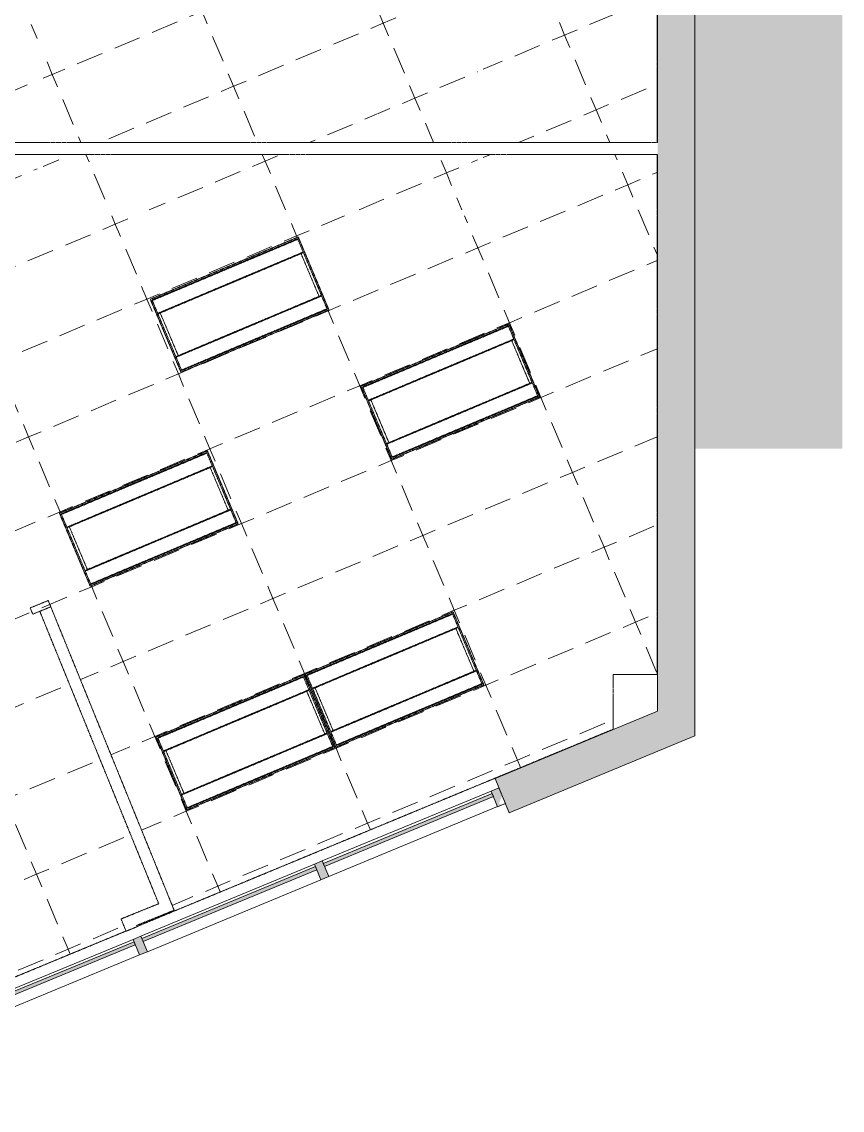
# Model space of a CAD drawing. Header units: inches. Extents: x 488 to 2071, y 800 to 2509.
# Drawn here: x 1828.2 to 2070.5, y 1192.6 to 1514.2 of the extents above; entities that cross this region are included whole.
import ezdxf

# ---------------------------------------------------------------- set-up
doc = ezdxf.new("R2010")
doc.units = ezdxf.units.IN
doc.header["$MEASUREMENT"] = 0
doc.linetypes.add('Demolished', pattern=[0.1875, 0.125, -0.0625])
for name, color, linetype, lineweight in [('A-CLNG', 13, 'Demolished', 9), ('A-CLNG-PATT', 13, 'Demolished', 9), ('A-DETL-GENF', 92, 'Continuous', 9), ('A-DOOR', 31, 'Demolished', 9), ('A-DOOR-FRAM', 31, 'Demolished', 20), ('A-GLAZ-CURT', 52, 'Continuous', 13), ('A-GLAZ-CWMG', 51, 'Continuous', 13), ('A-WALL', 113, 'Demolished', 9), ('A-WALL-PATT', 111, 'Continuous', 13), ('E-LITE-EQPM', 33, 'Demolished', 9), ('I-WALL', 2, 'Demolished', 9)]:
    doc.layers.add(name, color=color, linetype=linetype, lineweight=lineweight)

# ---------------------------------------------------------------- blocks, each defined once
blk = doc.blocks.new('Single Flush - OTJ_SOLIDFLUSH_ALUM-5250963-Level 1 REFLECTED CEILING PLAN DEMOLITION')
at = {"layer": 'A-DOOR-FRAM', "color": 250}
for p, q in [((-20, -4), (-20, 1.75)), ((-20, 1.75), (-18, 1.75)), ((-18, -4), (-18, 1.75)), ((18.000004, -4), (18.000004, 1.75)), ((18.000004, 1.75), (20.000004, 1.75)), ((20.000004, -4), (20.000004, 1.75)), ((-20, -4), (-18, -4)), ((18.000004, -4), (20.000004, -4))]:
    blk.add_line(p, q, dxfattribs=at)
blk = doc.blocks.new('System Panel - Glazed-5309575-Level 1 REFLECTED CEILING PLAN DEMOLITION')
at = {"layer": 'A-GLAZ-CURT', "lineweight": 9}
blk.add_hatch(color=7, dxfattribs=at).paths.add_polyline_path([(-27, 0.75), (27, 0.75), (27, 1.75), (-27, 1.75)], flags=0)
at = {"layer": 'A-GLAZ-CURT', "color": 8, "lineweight": 20}
for p, q in [((-27, 0.75), (-27, 1.75)), ((-27, 1.75), (27, 1.75)), ((27, 0.75), (-27, 0.75)), ((27, 1.75), (27, 0.75))]:
    blk.add_line(p, q, dxfattribs=at)
blk = doc.blocks.new('System Panel - Glazed-5309576-Level 1 REFLECTED CEILING PLAN DEMOLITION')
at = {"layer": 'A-GLAZ-CURT', "lineweight": 9}
blk.add_hatch(color=7, dxfattribs=at).paths.add_polyline_path([(-27.74, 0.75), (27.74, 0.75), (27.74, 1.75), (-27.74, 1.75)], flags=0)
at = {"layer": 'A-GLAZ-CURT', "color": 8, "lineweight": 20}
for p, q in [((-27.74, 0.75), (-27.74, 1.75)), ((-27.74, 1.75), (27.74, 1.75)), ((27.74, 0.75), (-27.74, 0.75)), ((27.74, 1.75), (27.74, 0.75))]:
    blk.add_line(p, q, dxfattribs=at)
blk = doc.blocks.new('Rectangular Mullion - 2_5_ x 5_ rectangular-5308268-Level 1 REFLECTED CEILING PLAN DEMOLITION')
at = {"layer": 'A-GLAZ-CWMG', "lineweight": 9}
for p, q in [((1916.91, 1266.21), (1966.8, 1286.87)), ((1918.83, 1261.59), (1968.72, 1282.26))]:
    blk.add_line(p, q, dxfattribs=at)
blk = doc.blocks.new('Rectangular Mullion - 2_5_ x 5_ rectangular-5309582-Level 1 REFLECTED CEILING PLAN DEMOLITION')
at = {"layer": 'A-GLAZ-CWMG', "lineweight": 9}
blk.add_hatch(color=7, dxfattribs=at).paths.add_polyline_path([(-2.5, 2.5), (-1.04, 2.5), (-1.77, 1.77), (0, 0), (0, -2.5), (-2.5, -2.5), (-2.5, 1.77)], flags=0)
at = {"layer": 'A-GLAZ-CWMG', "color": 8, "lineweight": 20}
for p, q in [((0, 2.5), (-2.5, 2.5)), ((-2.5, 2.5), (-2.5, -2.5)), ((0, -2.5), (0, 2.5)), ((-2.5, -2.5), (0, -2.5))]:
    blk.add_line(p, q, dxfattribs=at)
blk = doc.blocks.new('Rectangular Mullion - 2_5_ x 5_ rectangular-5309583-Level 1 REFLECTED CEILING PLAN DEMOLITION')
at = {"layer": 'A-GLAZ-CWMG', "lineweight": 9}
blk.add_hatch(color=7, dxfattribs=at).paths.add_polyline_path([(-1.25, 2.5), (1.25, 2.5), (1.25, -2.5), (-1.25, -2.5), (-1.25, -0.75)], flags=0)
at = {"layer": 'A-GLAZ-CWMG', "color": 8, "lineweight": 20}
for p, q in [((1.25, 2.5), (-1.25, 2.5)), ((-1.25, 2.5), (-1.25, -2.5)), ((1.25, -2.5), (1.25, 2.5)), ((-1.25, -2.5), (1.25, -2.5))]:
    blk.add_line(p, q, dxfattribs=at)
blk = doc.blocks.new('Rectangular Mullion - 2_5_ x 5_ rectangular-5308272-Level 1 REFLECTED CEILING PLAN DEMOLITION')
at = {"layer": 'A-GLAZ-CWMG', "lineweight": 9}
for p, q in [((1863.35, 1244.02), (1914.6, 1265.25)), ((1865.26, 1239.4), (1916.52, 1260.63))]:
    blk.add_line(p, q, dxfattribs=at)
blk = doc.blocks.new('L-Recessed-Axis-Duo - 2 x 4-V28-Level 1 REFLECTED CEILING PLAN DEMOLITION')
at = {"layer": 'E-LITE-EQPM', "color": 7}
for p, q in [((-23.7, 11.7), (-23.7, -11.7)), ((23.7, 11.7), (-23.7, 11.7)), ((-23.37, 11.26), (-23.37, 11.27)), ((-23.37, 11.14), (-23.37, 11.26)), ((-23.37, 11.14), (23.38, 11.14)), ((23.32, 11.32), (-23.32, 11.32)), ((-23.32, 11.32), (-23.32, -11.32)), ((23.32, -11.32), (23.32, 11.32)), ((23.38, 11.27), (23.38, 11.26)), ((23.38, 11.26), (23.38, 11.14)), ((23.7, -11.7), (23.7, 11.7)), ((-23.32, 7.03), (23.32, 7.03)), ((-23.32, 7.02), (23.32, 7.02)), ((-23.32, 6.85), (23.32, 6.85)), ((-22.57, 6.87), (-22.57, -6.87)), ((22.57, -6.87), (22.57, 6.83)), ((23.32, -6.85), (-23.32, -6.85)), ((-23.32, -7.02), (23.32, -7.02)), ((-23.32, -7.03), (23.32, -7.03)), ((-23.7, -11.7), (23.7, -11.7)), ((-23.37, -11.26), (-23.37, -11.14)), ((-23.37, -11.14), (23.38, -11.14)), ((-23.37, -11.27), (-23.37, -11.26)), ((-23.32, -11.32), (23.32, -11.32)), ((23.38, -11.14), (23.38, -11.26)), ((23.38, -11.26), (23.38, -11.27))]:
    blk.add_line(p, q, dxfattribs=at)
for points, knots in [([(-23.64, 11.64), (-23.65, 11.65), (-23.65, 11.65), (-23.66, 11.66), (-23.67, 11.67), (-23.68, 11.68), (-23.68, 11.68), (-23.69, 11.69), (-23.69, 11.69), (-23.7, 11.7), (-23.7, 11.7), (-23.7, 11.7), (-23.7, 11.7)], [0, 0, 0, 0, 0.166667, 0.25, 0.333333, 0.416667, 0.5, 0.583333, 0.666667, 0.75, 0.833333, 1, 1, 1, 1]), ([(23.64, 11.64), (23.65, 11.65), (23.65, 11.65), (23.66, 11.66), (23.67, 11.67), (23.68, 11.68), (23.68, 11.68), (23.69, 11.69), (23.69, 11.69), (23.7, 11.7), (23.7, 11.7), (23.7, 11.7), (23.7, 11.7)], [0, 0, 0, 0, 0.166667, 0.25, 0.333333, 0.416667, 0.5, 0.583333, 0.666667, 0.75, 0.833333, 1, 1, 1, 1]), ([(-23.7, -11.7), (-23.7, -11.7), (-23.7, -11.7), (-23.7, -11.7), (-23.69, -11.69), (-23.69, -11.69), (-23.68, -11.68), (-23.68, -11.68), (-23.67, -11.67), (-23.66, -11.66), (-23.65, -11.65), (-23.65, -11.65), (-23.64, -11.64)], [-1, -1, -1, -1, -0.833333, -0.75, -0.666667, -0.583333, -0.5, -0.416667, -0.333333, -0.25, -0.166667, 0, 0, 0, 0]), ([(23.64, -11.64), (23.65, -11.65), (23.65, -11.65), (23.66, -11.66), (23.67, -11.67), (23.68, -11.68), (23.68, -11.68), (23.69, -11.69), (23.69, -11.69), (23.7, -11.7), (23.7, -11.7), (23.7, -11.7), (23.7, -11.7)], [0, 0, 0, 0, 0.166667, 0.25, 0.333333, 0.416667, 0.5, 0.583333, 0.666667, 0.75, 0.833333, 1, 1, 1, 1])]:
    blk.add_open_spline(points, degree=3, knots=knots, dxfattribs=at)
blk = doc.blocks.new('L-Recessed-Axis-Duo - 2 x 4-4560001-Level 1 REFLECTED CEILING PLAN DEMOLITION')
at = {"layer": 'E-LITE-EQPM', "color": 7}
for p, q in [((-23.7, 11.7), (-23.7, -11.7)), ((23.7, 11.7), (-23.7, 11.7)), ((-23.37, 11.26), (-23.37, 11.27)), ((-23.37, 11.14), (-23.37, 11.26)), ((-23.37, 11.14), (23.38, 11.14)), ((23.32, 11.32), (-23.32, 11.32)), ((-23.32, 11.32), (-23.32, -11.32)), ((23.32, -11.32), (23.32, 11.32)), ((23.38, 11.27), (23.38, 11.26)), ((23.38, 11.26), (23.38, 11.14)), ((23.7, -11.7), (23.7, 11.7)), ((-23.32, 7.03), (23.32, 7.03)), ((-23.32, 7.02), (23.32, 7.02)), ((-23.32, 6.85), (23.32, 6.85)), ((-22.57, 6.87), (-22.57, -6.87)), ((22.57, -6.87), (22.57, 6.87)), ((23.32, -6.85), (-23.32, -6.85)), ((-23.32, -7.02), (23.32, -7.02)), ((-23.32, -7.03), (23.32, -7.03)), ((-23.7, -11.7), (23.7, -11.7)), ((-23.37, -11.26), (-23.37, -11.14)), ((-23.37, -11.14), (23.38, -11.14)), ((-23.37, -11.27), (-23.37, -11.26)), ((-23.32, -11.32), (23.32, -11.32)), ((23.38, -11.14), (23.38, -11.26)), ((23.38, -11.26), (23.38, -11.27))]:
    blk.add_line(p, q, dxfattribs=at)
for points, knots in [([(-23.64, 11.64), (-23.65, 11.65), (-23.65, 11.65), (-23.66, 11.66), (-23.67, 11.67), (-23.68, 11.68), (-23.68, 11.68), (-23.69, 11.69), (-23.69, 11.69), (-23.7, 11.7), (-23.7, 11.7), (-23.7, 11.7), (-23.7, 11.7)], [0, 0, 0, 0, 0.166667, 0.25, 0.333333, 0.416667, 0.5, 0.583333, 0.666667, 0.75, 0.833333, 1, 1, 1, 1]), ([(23.64, 11.64), (23.65, 11.65), (23.65, 11.65), (23.66, 11.66), (23.67, 11.67), (23.68, 11.68), (23.68, 11.68), (23.69, 11.69), (23.69, 11.69), (23.7, 11.7), (23.7, 11.7), (23.7, 11.7), (23.7, 11.7)], [0, 0, 0, 0, 0.166667, 0.25, 0.333333, 0.416667, 0.5, 0.583333, 0.666667, 0.75, 0.833333, 1, 1, 1, 1]), ([(-23.7, -11.7), (-23.7, -11.7), (-23.7, -11.7), (-23.7, -11.7), (-23.69, -11.69), (-23.69, -11.69), (-23.68, -11.68), (-23.68, -11.68), (-23.67, -11.67), (-23.66, -11.66), (-23.65, -11.65), (-23.65, -11.65), (-23.64, -11.64)], [-1, -1, -1, -1, -0.833333, -0.75, -0.666667, -0.583333, -0.5, -0.416667, -0.333333, -0.25, -0.166667, 0, 0, 0, 0]), ([(23.64, -11.64), (23.65, -11.65), (23.65, -11.65), (23.66, -11.66), (23.67, -11.67), (23.68, -11.68), (23.68, -11.68), (23.69, -11.69), (23.69, -11.69), (23.7, -11.7), (23.7, -11.7), (23.7, -11.7), (23.7, -11.7)], [0, 0, 0, 0, 0.166667, 0.25, 0.333333, 0.416667, 0.5, 0.583333, 0.666667, 0.75, 0.833333, 1, 1, 1, 1])]:
    blk.add_open_spline(points, degree=3, knots=knots, dxfattribs=at)
blk = doc.blocks.new('L-Recessed-Axis-Duo - 2 x 4-V27-Level 1 REFLECTED CEILING PLAN DEMOLITION')
at = {"layer": 'E-LITE-EQPM', "color": 7}
for p, q in [((-23.7, 11.7), (-23.7, -11.7)), ((23.7, 11.7), (-23.7, 11.7)), ((-23.37, 11.26), (-23.37, 11.27)), ((-23.37, 11.14), (-23.37, 11.26)), ((-23.37, 11.14), (23.38, 11.14)), ((23.32, 11.32), (-23.32, 11.32)), ((-23.32, 11.32), (-23.32, -11.32)), ((23.32, -11.32), (23.32, 11.32)), ((23.38, 11.27), (23.38, 11.26)), ((23.38, 11.26), (23.38, 11.14)), ((23.7, -11.7), (23.7, 11.7)), ((-23.32, 7.03), (23.32, 7.03)), ((-23.32, 7.02), (23.32, 7.02)), ((-23.32, 6.85), (23.32, 6.85)), ((-22.57, 6.87), (-22.57, -6.87)), ((22.57, -6.87), (22.57, 6.87)), ((23.32, -6.85), (-23.32, -6.85)), ((-23.32, -7.02), (23.32, -7.02)), ((-23.32, -7.03), (23.32, -7.03)), ((-23.7, -11.7), (23.7, -11.7)), ((-23.37, -11.26), (-23.37, -11.14)), ((-23.37, -11.14), (23.38, -11.14)), ((-23.37, -11.27), (-23.37, -11.26)), ((-23.32, -11.32), (23.32, -11.32)), ((23.38, -11.14), (23.38, -11.26)), ((23.38, -11.26), (23.38, -11.27))]:
    blk.add_line(p, q, dxfattribs=at)
for points, knots in [([(-23.64, 11.64), (-23.65, 11.65), (-23.65, 11.65), (-23.66, 11.66), (-23.67, 11.67), (-23.68, 11.68), (-23.68, 11.68), (-23.69, 11.69), (-23.69, 11.69), (-23.7, 11.7), (-23.7, 11.7), (-23.7, 11.7), (-23.7, 11.7)], [0, 0, 0, 0, 0.166667, 0.25, 0.333333, 0.416667, 0.5, 0.583333, 0.666667, 0.75, 0.833333, 1, 1, 1, 1]), ([(23.64, 11.64), (23.65, 11.65), (23.65, 11.65), (23.66, 11.66), (23.67, 11.67), (23.68, 11.68), (23.68, 11.68), (23.69, 11.69), (23.69, 11.69), (23.7, 11.7), (23.7, 11.7), (23.7, 11.7)], [0, 0, 0, 0, 0.1666667, 0.25, 0.3333333, 0.4166667, 0.5, 0.5833333, 0.6666667, 0.75, 0.8333333, 0.8333333, 0.8333333, 0.8333333]), ([(-23.7, -11.7), (-23.7, -11.7), (-23.7, -11.7), (-23.7, -11.7), (-23.69, -11.69), (-23.69, -11.69), (-23.68, -11.68), (-23.68, -11.68), (-23.67, -11.67), (-23.66, -11.66), (-23.65, -11.65), (-23.65, -11.65), (-23.64, -11.64)], [-1, -1, -1, -1, -0.833333, -0.75, -0.666667, -0.583333, -0.5, -0.416667, -0.333333, -0.25, -0.166667, 0, 0, 0, 0]), ([(23.64, -11.64), (23.65, -11.65), (23.65, -11.65), (23.66, -11.66), (23.67, -11.67), (23.68, -11.68), (23.68, -11.68), (23.69, -11.69), (23.69, -11.69), (23.7, -11.7), (23.7, -11.7), (23.7, -11.7), (23.7, -11.7)], [0, 0, 0, 0, 0.166667, 0.25, 0.333333, 0.416667, 0.5, 0.583333, 0.666667, 0.75, 0.833333, 1, 1, 1, 1])]:
    blk.add_open_spline(points, degree=3, knots=knots, dxfattribs=at)
blk = doc.blocks.new('L-Recessed-Axis-Duo - 2 x 4-V29-Level 1 REFLECTED CEILING PLAN DEMOLITION')
at = {"layer": 'E-LITE-EQPM', "color": 7}
for p, q in [((-23.7, 11.7), (-23.7, -11.7)), ((23.7, 11.7), (-23.7, 11.7)), ((-23.37, 11.26), (-23.37, 11.27)), ((-23.37, 11.14), (-23.37, 11.26)), ((-23.37, 11.14), (23.38, 11.14)), ((23.32, 11.32), (-23.32, 11.32)), ((-23.32, 11.32), (-23.32, 11.27)), ((-23.32, 11.26), (-23.32, -11.32)), ((23.32, -11.32), (23.32, 11.32)), ((23.38, 11.27), (23.38, 11.26)), ((23.38, 11.26), (23.38, 11.14)), ((23.7, -11.7), (23.7, 11.7)), ((-23.32, 7.03), (23.32, 7.03)), ((-23.32, 7.02), (23.32, 7.02)), ((-23.32, 6.85), (23.32, 6.85)), ((-22.57, 6.87), (-22.57, -6.87)), ((22.57, -6.87), (22.57, 6.87)), ((23.32, -6.85), (-23.32, -6.85)), ((-23.32, -7.02), (23.32, -7.02)), ((-23.32, -7.03), (23.32, -7.03)), ((-23.7, -11.7), (23.7, -11.7)), ((-23.37, -11.26), (-23.37, -11.14)), ((-23.37, -11.14), (23.38, -11.14)), ((-23.37, -11.27), (-23.37, -11.26)), ((-23.32, -11.32), (23.32, -11.32)), ((23.38, -11.14), (23.38, -11.26)), ((23.38, -11.26), (23.38, -11.27))]:
    blk.add_line(p, q, dxfattribs=at)
for points, knots in [([(-23.64, 11.64), (-23.65, 11.65), (-23.65, 11.65), (-23.66, 11.66), (-23.67, 11.67), (-23.68, 11.68), (-23.68, 11.68), (-23.69, 11.69), (-23.69, 11.69), (-23.7, 11.7), (-23.7, 11.7), (-23.7, 11.7), (-23.7, 11.7)], [0, 0, 0, 0, 0.166667, 0.25, 0.333333, 0.416667, 0.5, 0.583333, 0.666667, 0.75, 0.833333, 1, 1, 1, 1]), ([(23.64, 11.64), (23.65, 11.65), (23.65, 11.65), (23.66, 11.66), (23.67, 11.67), (23.68, 11.68), (23.68, 11.68), (23.69, 11.69), (23.69, 11.69), (23.7, 11.7), (23.7, 11.7), (23.7, 11.7), (23.7, 11.7)], [0, 0, 0, 0, 0.166667, 0.25, 0.333333, 0.416667, 0.5, 0.583333, 0.666667, 0.75, 0.833333, 1, 1, 1, 1]), ([(-23.7, -11.7), (-23.7, -11.7), (-23.7, -11.7), (-23.7, -11.7), (-23.69, -11.69), (-23.69, -11.69), (-23.68, -11.68), (-23.68, -11.68), (-23.67, -11.67), (-23.66, -11.66), (-23.65, -11.65), (-23.65, -11.65), (-23.64, -11.64)], [-1, -1, -1, -1, -0.833333, -0.75, -0.666667, -0.583333, -0.5, -0.416667, -0.333333, -0.25, -0.166667, 0, 0, 0, 0]), ([(23.64, -11.64), (23.65, -11.65), (23.65, -11.65), (23.66, -11.66), (23.67, -11.67), (23.68, -11.68), (23.68, -11.68), (23.69, -11.69), (23.69, -11.69), (23.7, -11.7), (23.7, -11.7), (23.7, -11.7), (23.7, -11.7)], [0, 0, 0, 0, 0.166667, 0.25, 0.333333, 0.416667, 0.5, 0.583333, 0.666667, 0.75, 0.833333, 1, 1, 1, 1])]:
    blk.add_open_spline(points, degree=3, knots=knots, dxfattribs=at)

msp = doc.modelspace()

# ---------------------------------------------------------------- hatches: boundary and pattern name
at = {"layer": 'A-CLNG-PATT', "lineweight": 13}
h = msp.add_hatch(dxfattribs=at)
h.set_pattern_fill('FP_10', color=10, style=0, pattern_type=2)
h.set_pattern_definition([(202.835, (1480.9, 1478.76), (-53.55195, 3.49126), [4, -4, 8, -4, -28]), (202.835, (1480.9, 1478.76), (-53.55195, 3.49126), [-20, 8, -4, 8, -4, -4]), (202.835, (1480.9, 1478.76), (-53.55195, 3.49126), [-44, 4, 0]), (112.835, (1480.9, 1478.76), (34.924, 40.7468), [4, -4, 8, -4, -4]), (112.835, (1480.9, 1478.76), (34.924, 40.7468), [-20, 4, 0])])
h.paths.add_polyline_path([(1584.15, 1089.05), (1595.06, 1099.59), (1606.28, 1109.8), (1617.78, 1119.69), (1629.56, 1129.25), (1641.61, 1138.46), (1653.92, 1147.32), (1666.48, 1155.82), (1679.28, 1163.96), (1692.31, 1171.72), (1705.56, 1179.11), (1719.02, 1186.11), (1732.67, 1192.73), (1744.85, 1198.2), (1743.76, 1200.84), (1728.73, 1194.37), (1655.81, 1363.61), (1466.46, 1283.88), (1548.31, 1133.26), (1559.85, 1121.72), (1554, 1115.86), (1583.99, 1089.19)], flags=0)
h.paths.add_polyline_path([(1582.96, 1165.16), (1581.92, 1165.29), (1580.96, 1165.69), (1580.13, 1166.33), (1579.49, 1167.16), (1579.09, 1168.12), (1578.96, 1169.16), (1579.09, 1170.19), (1579.49, 1171.16), (1580.13, 1171.99), (1580.96, 1172.62), (1581.92, 1173.02), (1582.96, 1173.16), (1583.99, 1173.02), (1584.96, 1172.62), (1585.79, 1171.99), (1586.42, 1171.16), (1586.82, 1170.19), (1586.96, 1169.16), (1586.82, 1168.12), (1586.42, 1167.16), (1585.79, 1166.33), (1584.96, 1165.69), (1583.99, 1165.29)], flags=0)
h.paths.add_polyline_path([(1557.84, 1173.22), (1548.76, 1194.79), (1592.44, 1213.18), (1601.53, 1191.62), (1557.96, 1173.27)], flags=0)
h.paths.add_polyline_path([(1730.55, 1198.97), (1742.42, 1204.08), (1739.96, 1210), (1756.13, 1216.7), (1761, 1204.95), (1858.94, 1245.51), (1857.5, 1249.08), (1868.61, 1253.59), (1833.49, 1339.98), (1836.74, 1341.3), (1873.17, 1251.67), (1862.06, 1247.15), (1862.2, 1246.86), (2002.84, 1305.12), (2002.84, 1321.27), (2015.8, 1321.27), (2015.8, 1474.97), (1964.48, 1474.97), (1964.48, 1456.81), (1832.71, 1456.81), (1832.71, 1474.97), (1808.8, 1474.97), (1808.8, 1410.03), (1821.67, 1378.35), (1818.43, 1377.04), (1808.8, 1400.73), (1808.8, 1396.5), (1733.92, 1396.5), (1659.04, 1364.97), (1729.75, 1200.84)], flags=0)
h.paths.add_polyline_path([(1672.05, 1202.16), (1671.01, 1202.29), (1670.05, 1202.69), (1669.22, 1203.33), (1668.58, 1204.16), (1668.18, 1205.12), (1668.05, 1206.16), (1668.18, 1207.19), (1668.58, 1208.16), (1669.22, 1208.99), (1670.05, 1209.62), (1671.01, 1210.02), (1672.05, 1210.16), (1673.08, 1210.02), (1674.05, 1209.62), (1674.9, 1208.96), (1675.51, 1208.16), (1675.91, 1207.19), (1676.05, 1206.16), (1675.91, 1205.12), (1675.51, 1204.16), (1674.88, 1203.33), (1674.05, 1202.69), (1673.08, 1202.29)], flags=0)
h.paths.add_polyline_path([(1645.83, 1210.27), (1636.75, 1231.84), (1680.44, 1250.24), (1689.52, 1228.67), (1645.96, 1210.33)], flags=0)
h.paths.add_polyline_path([(1553.96, 1233.16), (1552.92, 1233.29), (1551.96, 1233.69), (1551.13, 1234.33), (1550.49, 1235.16), (1550.09, 1236.12), (1549.96, 1237.16), (1550.09, 1238.19), (1550.49, 1239.16), (1551.24, 1240.07), (1551.96, 1240.62), (1552.92, 1241.02), (1553.96, 1241.16), (1554.99, 1241.02), (1555.96, 1240.62), (1556.79, 1239.99), (1557.42, 1239.16), (1557.82, 1238.19), (1557.96, 1237.16), (1557.82, 1236.12), (1557.42, 1235.16), (1556.79, 1234.33), (1555.96, 1233.69), (1554.99, 1233.29)], flags=0)
h.paths.add_polyline_path([(1529.9, 1239.57), (1520.82, 1261.14), (1564.5, 1279.54), (1573.58, 1257.97), (1530.02, 1239.63)], flags=0)
h.paths.add_polyline_path([(1735.06, 1248.31), (1725.98, 1269.88), (1769.69, 1288.24), (1778.75, 1266.71), (1736.71, 1249.01)], flags=0)
h.paths.add_polyline_path([(1779.15, 1267.3), (1778.74, 1268.26), (1770.06, 1288.87), (1813.75, 1307.27), (1822.83, 1285.7), (1779.21, 1267.33)], flags=0)
h.paths.add_polyline_path([(1641.96, 1269.16), (1640.92, 1269.29), (1639.96, 1269.69), (1639.13, 1270.33), (1638.49, 1271.16), (1638.09, 1272.12), (1637.96, 1273.16), (1638.09, 1274.19), (1638.49, 1275.16), (1639.13, 1275.99), (1639.97, 1276.63), (1640.92, 1277.02), (1641.96, 1277.16), (1642.99, 1277.02), (1643.96, 1276.62), (1644.79, 1275.99), (1645.42, 1275.16), (1645.82, 1274.19), (1645.96, 1273.16), (1645.82, 1272.12), (1645.42, 1271.16), (1644.79, 1270.33), (1643.96, 1269.69), (1642.99, 1269.29)], flags=0)
h.paths.add_polyline_path([(1617.89, 1276.63), (1608.81, 1298.2), (1652.5, 1316.59), (1661.58, 1295.02), (1618.1, 1276.72)], flags=0)
h.paths.add_polyline_path([(1536.96, 1278.16), (1535.92, 1278.29), (1534.96, 1278.69), (1534.13, 1279.33), (1533.49, 1280.16), (1533.09, 1281.12), (1532.96, 1282.16), (1533.09, 1283.19), (1533.49, 1284.16), (1534.13, 1284.99), (1534.96, 1285.62), (1535.92, 1286.02), (1536.96, 1286.16), (1537.99, 1286.02), (1538.96, 1285.62), (1539.79, 1284.99), (1540.42, 1284.16), (1540.82, 1283.19), (1540.96, 1282.16), (1540.82, 1281.12), (1540.38, 1280.1), (1539.79, 1279.33), (1538.9, 1278.67), (1537.99, 1278.29)], flags=0)
h.paths.add_polyline_path([(1876.9, 1281.29), (1867.82, 1302.86), (1911.52, 1321.22), (1920.59, 1299.69), (1878.89, 1282.13)], flags=0)
h.paths.add_polyline_path([(1920.59, 1299.69), (1920.59, 1299.69), (1920.78, 1299.7)], flags=0)
h.paths.add_polyline_path([(1920.95, 1299.84), (1911.87, 1321.41), (1955.56, 1339.81), (1964.64, 1318.24), (1922.16, 1300.35)], flags=0)
h.paths.add_polyline_path([(1707.51, 1313.75), (1698.43, 1335.32), (1742.13, 1353.67), (1751.2, 1332.14), (1707.9, 1313.91)], flags=0)
h.paths.add_polyline_path([(1623.96, 1314.16), (1622.92, 1314.29), (1621.96, 1314.69), (1621.13, 1315.33), (1620.49, 1316.16), (1620.09, 1317.12), (1619.96, 1318.16), (1620.09, 1319.19), (1620.49, 1320.16), (1621.13, 1320.99), (1621.96, 1321.62), (1622.92, 1322.02), (1623.96, 1322.16), (1624.99, 1322.02), (1625.96, 1321.62), (1626.79, 1320.99), (1627.42, 1320.16), (1627.82, 1319.19), (1627.96, 1318.16), (1627.82, 1317.12), (1627.42, 1316.16), (1626.79, 1315.33), (1625.96, 1314.69), (1624.99, 1314.29)], flags=0)
h.paths.add_polyline_path([(1964.64, 1318.24), (1964.64, 1318.24), (1964.64, 1318.24)], flags=0)
h.paths.add_polyline_path([(1751.59, 1332.74), (1750.98, 1334.2), (1742.51, 1354.31), (1786.2, 1372.7), (1795.28, 1351.14), (1752.17, 1332.98)], flags=0)
h.paths.add_polyline_path([(1848.38, 1347.41), (1839.3, 1368.97), (1882.99, 1387.37), (1892.07, 1365.8), (1849.14, 1347.73)], flags=0)
h.paths.add_polyline_path([(1937.43, 1384.9), (1928.35, 1406.47), (1972.04, 1424.87), (1981.12, 1403.3), (1940.7, 1386.28)], flags=0)
h.paths.add_polyline_path([(1875.22, 1410.6), (1866.14, 1432.17), (1909.82, 1450.57), (1918.9, 1429), (1878.47, 1411.97)], flags=0)
h.paths.add_polyline_path([(1897.43, 1458.56), (1962.73, 1458.56), (1962.73, 1474.97), (1834.46, 1474.97), (1834.46, 1458.56), (1872.7, 1458.56)], flags=0)
h.paths.add_polyline_path([(2015.8, 1478.47), (2015.8, 1645.02), (1987.3, 1645.02), (1987.3, 1645.27), (1908.3, 1645.27), (1908.3, 1584.46), (1808.8, 1584.45), (1808.8, 1478.47), (1832.71, 1478.47), (1832.71, 1540.58), (1876.5, 1540.58), (1894.04, 1547.97), (1897.15, 1540.58), (1950, 1540.58), (1948.24, 1544.75), (1969.81, 1553.83), (1978.89, 1532.26), (1964.48, 1526.19), (1964.48, 1478.47), (1988.3, 1478.47)], flags=0)
h.paths.add_polyline_path([(1962.73, 1478.47), (1962.73, 1525.46), (1957.32, 1523.18), (1950.73, 1538.83), (1897.89, 1538.83), (1903.12, 1526.4), (1881.56, 1517.32), (1872.5, 1538.83), (1834.46, 1538.83), (1834.46, 1478.47), (1961.06, 1478.47)], flags=0)
h.paths.add_polyline_path([(1950.75, 1583.06), (1950.16, 1584.47), (1954.12, 1584.46), (1951.08, 1583.2)], flags=0)
h.paths.add_polyline_path([(1961.59, 1588.22), (1948.61, 1588.22), (1944.63, 1597.84), (1959.41, 1603.96), (1965.53, 1589.18), (1963.22, 1588.22)], flags=0)
at = {"layer": 'A-DETL-GENF'}
msp.add_hatch(color=9, dxfattribs=at).paths.add_polyline_path([(2070.51, 1388.04), (2070.51, 2217.29), (2026.97, 2217.29), (2026.97, 1862.29), (2002.3, 1862.29), (2002.3, 1817.26), (1999.3, 1817.26), (1999.3, 1778.26), (2002.3, 1778.26), (2002.3, 1738.51), (1987.3, 1738.51), (1987.3, 1716.24), (1982.3, 1716.24), (1982.3, 1739.29), (1981.3, 1739.29), (1981.3, 1652.29), (1982.3, 1652.29), (1982.3, 1674.24), (1987.3, 1674.24), (1987.3, 1656.02), (2026.97, 1656.01), (2026.97, 1388.04)], flags=0)
at = {"layer": 'A-WALL-PATT', "lineweight": 9}
for points in [[(2015.97, 1310.49), (2026.97, 1315.04), (2026.97, 1656.01), (2015.97, 1656.01), (2015.97, 1315.04)], [(1972.17, 1280.44), (2026.97, 1303.14), (2026.97, 1315.04), (1967.97, 1290.6), (1971.82, 1281.29)]]:
    msp.add_hatch(color=7, dxfattribs=at).paths.add_polyline_path(points, flags=0)

# ---------------------------------------------------------------- linework, layer by layer
at = {"layer": 'A-CLNG', "color": 7}
for p, q in [((2015.8, 1645.02), (2015.8, 1478.47)), ((2015.8, 1474.97), (2015.8, 1321.27)), ((1909.82, 1450.57), (1866.14, 1432.17)), ((1918.9, 1429), (1909.82, 1450.57)), ((1866.14, 1432.17), (1875.22, 1410.6)), ((1875.22, 1410.6), (1918.9, 1429)), ((1972.04, 1424.87), (1928.35, 1406.47)), ((1981.12, 1403.3), (1972.04, 1424.87)), ((1928.35, 1406.47), (1937.43, 1384.9)), ((1937.43, 1384.9), (1981.12, 1403.3)), ((1882.99, 1387.37), (1839.3, 1368.97)), ((1892.07, 1365.8), (1882.99, 1387.37)), ((1839.3, 1368.97), (1848.38, 1347.41)), ((1848.38, 1347.41), (1892.07, 1365.8)), ((1955.56, 1339.81), (1911.87, 1321.41)), ((1964.64, 1318.24), (1955.56, 1339.81)), ((1911.5, 1321.26), (1867.82, 1302.86)), ((1920.59, 1299.69), (1911.5, 1321.26)), ((1911.87, 1321.41), (1920.95, 1299.84)), ((2015.8, 1321.27), (2002.84, 1321.27)), ((2002.84, 1321.27), (2002.84, 1305.12)), ((1920.95, 1299.84), (1964.64, 1318.24)), ((2002.84, 1305.12), (1862.18, 1246.85)), ((1867.82, 1302.86), (1876.9, 1281.29)), ((1876.9, 1281.29), (1920.59, 1299.69)), ((1858.94, 1245.51), (1761, 1204.95))]:
    msp.add_line(p, q, dxfattribs=at)
at = {"layer": 'A-WALL', "color": 8, "linetype": 'Continuous', "lineweight": 20}
for p, q in [((2026.97, 1656.01), (2026.97, 1303.14)), ((2015.97, 1478.47), (2015.97, 1645.02)), ((2015.97, 1310.49), (2015.97, 1474.97)), ((1967.97, 1290.6), (2015.97, 1310.49)), ((2026.97, 1303.14), (1972.17, 1280.44)), ((1972.17, 1280.44), (1967.97, 1290.6))]:
    msp.add_line(p, q, dxfattribs=at)
at = {"layer": 'I-WALL', "color": 250, "lineweight": 20}
for p, q in [((1808.8, 1478.47), (2015.97, 1478.47)), ((2015.97, 1474.97), (1808.8, 1474.97)), ((1833.49, 1339.98), (1836.74, 1341.3)), ((1836.74, 1341.3), (1873.17, 1251.67)), ((1868.61, 1253.59), (1833.49, 1339.98)), ((1857.5, 1249.08), (1868.61, 1253.59)), ((1873.17, 1251.67), (1862.06, 1247.15)), ((1858.97, 1245.45), (1857.5, 1249.08)), ((1862.2, 1246.79), (1858.97, 1245.45)), ((1862.06, 1247.15), (1862.2, 1246.79))]:
    msp.add_line(p, q, dxfattribs=at)

# ---------------------------------------------------------------- block references
at = {"layer": 'A-DOOR', "color": 7, "rotation": 292.122715601083}
msp.add_blockref('Single Flush - OTJ_SOLIDFLUSH_ALUM-5250963-Level 1 REFLECTED CEILING PLAN DEMOLITION', (1827.58, 1359.17), dxfattribs=at)
at = {"layer": 'A-GLAZ-CURT', "lineweight": 9, "rotation": 22.49999999999964}
for name, p in [('System Panel - Glazed-5309575-Level 1 REFLECTED CEILING PLAN DEMOLITION', (1942.82, 1274.23)), ('System Panel - Glazed-5309576-Level 1 REFLECTED CEILING PLAN DEMOLITION', (1889.93, 1252.33)), ('System Panel - Glazed-5309576-Level 1 REFLECTED CEILING PLAN DEMOLITION', (1836.36, 1230.14))]:
    msp.add_blockref(name, p, dxfattribs=at)
at = {"layer": 'A-GLAZ-CWMG', "lineweight": 9}
for name, p in [('Rectangular Mullion - 2_5_ x 5_ rectangular-5308268-Level 1 REFLECTED CEILING PLAN DEMOLITION', (0, 0)), ('Rectangular Mullion - 2_5_ x 5_ rectangular-5308272-Level 1 REFLECTED CEILING PLAN DEMOLITION', (0, 0)), ('Rectangular Mullion - 2_5_ x 5_ rectangular-5308272-Level 1 REFLECTED CEILING PLAN DEMOLITION', (-53.57, -22.19))]:
    msp.add_blockref(name, p, dxfattribs=at)
at = {"layer": 'A-GLAZ-CWMG', "lineweight": 9, "extrusion": (0, 0, -1), "rotation": 157.5000000000004}
for name, p in [('Rectangular Mullion - 2_5_ x 5_ rectangular-5309582-Level 1 REFLECTED CEILING PLAN DEMOLITION', (-1970.07, 1285.52)), ('Rectangular Mullion - 2_5_ x 5_ rectangular-5309583-Level 1 REFLECTED CEILING PLAN DEMOLITION', (-1916.72, 1263.42)), ('Rectangular Mullion - 2_5_ x 5_ rectangular-5309583-Level 1 REFLECTED CEILING PLAN DEMOLITION', (-1863.15, 1241.23))]:
    msp.add_blockref(name, p, dxfattribs=at)
at = {"layer": 'E-LITE-EQPM', "color": 7, "extrusion": (0, 0, -1), "rotation": 157.165032981107}
for name, p in [('L-Recessed-Axis-Duo - 2 x 4-V28-Level 1 REFLECTED CEILING PLAN DEMOLITION', (-1892.52, 1430.58)), ('L-Recessed-Axis-Duo - 2 x 4-4560001-Level 1 REFLECTED CEILING PLAN DEMOLITION', (-1954.74, 1404.89)), ('L-Recessed-Axis-Duo - 2 x 4-4560001-Level 1 REFLECTED CEILING PLAN DEMOLITION', (-1865.68, 1367.39)), ('L-Recessed-Axis-Duo - 2 x 4-V29-Level 1 REFLECTED CEILING PLAN DEMOLITION', (-1938.26, 1319.82)), ('L-Recessed-Axis-Duo - 2 x 4-V27-Level 1 REFLECTED CEILING PLAN DEMOLITION', (-1894.2, 1301.27))]:
    msp.add_blockref(name, p, dxfattribs=at)

doc.saveas('drawing.dxf')
